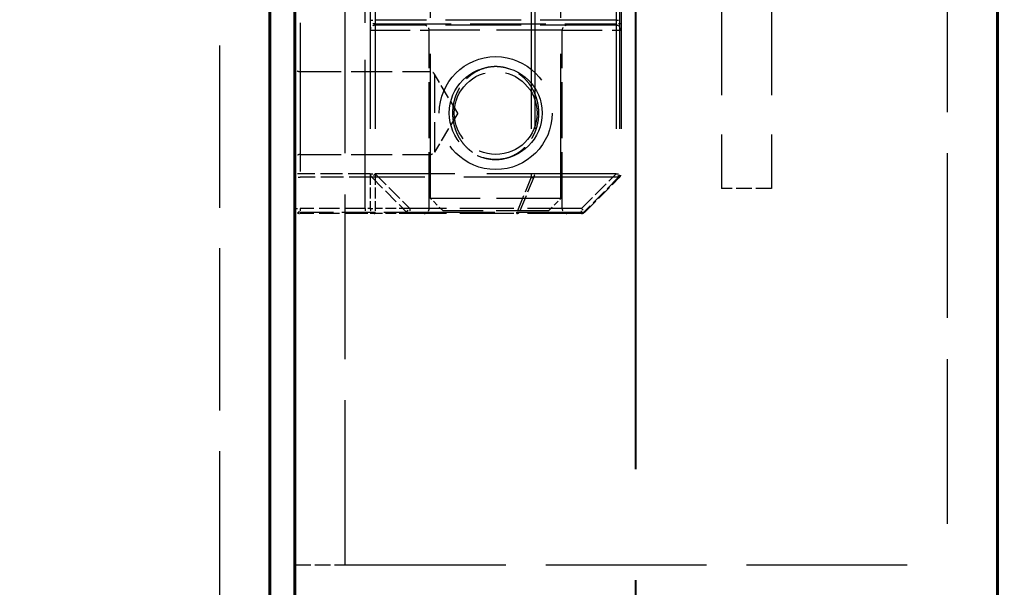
# Model space of a CAD drawing. Header units: millimetres. Extents: x 0 to 2523, y 0 to 1782.
# Drawn here: x 520.73 to 559.71, y 872.34 to 894.96 of the extents above; entities that cross this region are included whole.
import ezdxf

# ---------------------------------------------------------------- set-up
doc = ezdxf.new("R2010")
doc.units = ezdxf.units.MM
doc.header["$LTSCALE"] = 3
for name, pattern in [('CHAIN', [0.3543, 0.2362, -0.0295, 0.0591, -0.0295]), ('DASHED', [0.2067, 0.1654, -0.0413]), ('DOUBLE_DASH_CHAIN', [1.2403, 0.6614, -0.0827, 0.1654, -0.0827, 0.1654, -0.0827])]:
    doc.linetypes.add(name, pattern=pattern)
for name, color, linetype, lineweight in [('가려진 것(ISO)', 2, 'DASHED', 18), ('가려진 좁은 것(ISO)', 2, 'DASHED', 18), ('가시적인 것(ISO)', 3, 'Continuous', 40), ('단면선(ISO)', 7, 'CHAIN', 25), ('치수(ISO)', 2, 'Continuous', 25)]:
    doc.layers.add(name, color=color, linetype=linetype, lineweight=lineweight)
doc.styles.add('치수 텍스트_PSTEK_POSCO', font='isocp.shx')
doc.dimstyles.new('치수_PSTEK_POSCO', dxfattribs={"dimscale": 3, "dimtxt": 2.5, "dimasz": 1.5, "dimexe": 1, "dimexo": 1.5, "dimgap": 1, "dimtad": 1, "dimrnd": 1e-08, "dimdsep": 46, "dimtxsty": '치수 텍스트_PSTEK_POSCO', "dimcen": 0.09, "dimdle": 10, "dimclrd": 7, "dimclre": 7, "dimclrt": 2, "dimadec": 1, "dimazin": 2, "dimtfac": 1, "dimtmove": 0, "dimatfit": 3, "dimfxl": 0, "dimtolj": 1, "dimlwd": -1, "dimlwe": -1, "dimarcsym": 0})

# ---------------------------------------------------------------- blocks, each defined once
blk = doc.blocks.new('2dTransSection1')
at = {"layer": '단면선(ISO)', "linetype": 'DOUBLE_DASH_CHAIN', "ltscale": 5.929404}
blk.add_line((181.767, 270.285), (181.767, 362.515), dxfattribs=at)
blk = doc.blocks.new('*D105')
at = {"layer": 'Defpoints', "color": 0, "transparency": 16777216}
for p in [(311.712, 1293.233), (559.712, 871.233), (311.712, 840.233)]:
    blk.add_point(p, dxfattribs=at)
at = {"layer": '치수(ISO)', "color": 7, "transparency": 16777216}
for p, q in [((559.712, 866.733), (559.712, 837.233)), ((555.212, 840.233), (316.212, 840.233))]:
    blk.add_line(p, q, dxfattribs=at)
for points in [[(316.212, 840.983), (316.212, 839.483), (311.712, 840.233)], [(555.212, 840.983), (555.212, 839.483), (559.712, 840.233)]]:
    blk.add_solid(points, dxfattribs=at)
at = {"layer": '치수(ISO)', "color": 2, "transparency": 16777216, "insert": (412.173, 846.984), "char_height": 7.5, "attachment_point": 4, "style": '치수 텍스트_PSTEK_POSCO'}
blk.add_mtext('\\A1;248', dxfattribs=at)

msp = doc.modelspace()

# ---------------------------------------------------------------- linework, layer by layer
at = {"layer": '가려진 것(ISO)', "ltscale": 13.022854}
msp.add_line((528.7116, 435.233), (528.7116, 1291.233), dxfattribs=at)
at = {"layer": '가려진 것(ISO)', "ltscale": 13.223674}
for p, q in [((533.7116, 873.233), (533.7116, 1078.233)), ((557.7116, 1078.233), (557.7116, 873.233))]:
    msp.add_line(p, q, dxfattribs=at)
at = {"layer": '가려진 것(ISO)', "ltscale": 11.611019}
for p, q in [((537.1116, 887.833), (537.1116, 916.633)), ((542.3116, 887.833), (542.3116, 916.633))]:
    msp.add_line(p, q, dxfattribs=at)
at = {"layer": '가려진 것(ISO)', "ltscale": 14.424725}
for p, q in [((534.7116, 915.6501), (534.7116, 888.8158)), ((544.7116, 915.6501), (544.7116, 888.8158))]:
    msp.add_line(p, q, dxfattribs=at)
at = {"layer": '가려진 것(ISO)', "ltscale": 12.665669}
for p, q in [((548.7116, 898.233), (548.7116, 888.233)), ((550.7116, 898.233), (550.7116, 888.233))]:
    msp.add_line(p, q, dxfattribs=at)
at = {"layer": '가려진 것(ISO)', "ltscale": 6.094929}
msp.add_line((544.5116, 894.733), (534.9116, 894.733), dxfattribs=at)
at = {"layer": '가려진 것(ISO)', "ltscale": 4.507682}
for p, q in [((537.0616, 887.433), (537.0616, 894.533)), ((542.3616, 887.433), (542.3616, 894.533))]:
    msp.add_line(p, q, dxfattribs=at)
at = {"layer": '가려진 것(ISO)', "ltscale": 3.293022}
for p, q in [((531.9116, 892.883), (537.0985, 892.883)), ((531.9116, 889.583), (537.0985, 889.583))]:
    msp.add_line(p, q, dxfattribs=at)
at = {"layer": '가려진 것(ISO)', "ltscale": 1.150204}
for q in [(537.2699, 892.786), (537.2699, 889.68)]:
    msp.add_line((538.2031, 891.233), q, dxfattribs=at)
at = {"layer": '가려진 것(ISO)', "ltscale": 0.877865}
for p, q in [((534.7116, 888.8158), (534.7116, 887.433)), ((536.2945, 887.233), (534.9116, 887.233))]:
    msp.add_line(p, q, dxfattribs=at)
at = {"layer": '가려진 것(ISO)', "ltscale": 1.241531}
msp.add_line((534.7702, 888.6744), (536.1531, 887.2916), dxfattribs=at)
at = {"layer": '가려진 것(ISO)', "ltscale": 1.24153}
msp.add_line((543.2702, 887.2916), (544.6531, 888.6744), dxfattribs=at)
at = {"layer": '가려진 것(ISO)', "ltscale": 1.269698}
for p, q in [((550.7116, 888.233), (548.7116, 888.233)), ((531.7116, 873.233), (533.7116, 873.233))]:
    msp.add_line(p, q, dxfattribs=at)
at = {"layer": '가려진 것(ISO)', "ltscale": 5.185843}
msp.add_line((542.3116, 887.833), (537.1116, 887.833), dxfattribs=at)
at = {"layer": '가려진 것(ISO)', "ltscale": 0.448853}
for p, q in [((537.6117, 887.333), (537.1116, 887.833)), ((541.8116, 887.333), (542.3116, 887.833))]:
    msp.add_line(p, q, dxfattribs=at)
at = {"layer": '가려진 것(ISO)', "ltscale": 1.650637}
msp.add_line((534.5116, 887.233), (531.9116, 887.233), dxfattribs=at)
at = {"layer": '가려진 것(ISO)', "ltscale": 0.398819}
msp.add_line((534.9116, 887.233), (534.5116, 887.233), dxfattribs=at)
at = {"layer": '가려진 것(ISO)', "ltscale": 4.338998}
msp.add_line((543.1288, 887.233), (536.2945, 887.233), dxfattribs=at)
at = {"layer": '가려진 것(ISO)', "ltscale": 4.188524}
msp.add_line((541.8116, 887.333), (537.6117, 887.333), dxfattribs=at)
at = {"layer": '가려진 것(ISO)', "ltscale": 12.901145}
msp.add_line((533.7116, 873.233), (557.7116, 873.233), dxfattribs=at)
at = {"layer": '가려진 것(ISO)', "ltscale": 11.399102}
msp.add_circle((539.7116, 891.233), 2.25, dxfattribs=at)
at = {"layer": '가려진 것(ISO)', "ltscale": 6.582059}
msp.add_circle((539.7116, 891.233), 1.65, dxfattribs=at)
at = {"layer": '가려진 것(ISO)', "ltscale": 0.199359}
for centre, start, end in [((534.9116, 894.533), 90, 180), ((536.8616, 894.533), 0, 90), ((542.5616, 894.533), 90, 180), ((544.5116, 894.533), 0, 90), ((531.9116, 893.083), 180, 270), ((531.9116, 889.383), 90, 180), ((531.9116, 887.433), 180, 270), ((534.9116, 887.433), 180, 270), ((536.8616, 887.433), 270, 0), ((542.5616, 887.433), 180, 270)]:
    msp.add_arc(centre, 0.2, start, end, dxfattribs=at)
at = {"layer": '가려진 것(ISO)', "ltscale": 0.130657}
for centre, start, end in [((537.0985, 892.683), 31, 90), ((537.0985, 889.783), 270, 329)]:
    msp.add_arc(centre, 0.2, start, end, dxfattribs=at)
at = {"layer": '가려진 것(ISO)', "ltscale": 0.09963}
for centre, start, end in [((534.9116, 888.8158), 180, 224.99997), ((544.5116, 888.8158), 315.00002, 0), ((536.2945, 887.433), 225.00001, 270.00002), ((543.1288, 887.433), 269.99998, 314.99999)]:
    msp.add_arc(centre, 0.2, start, end, dxfattribs=at)
at = {"layer": '가려진 좁은 것(ISO)', "ltscale": 11.933559}
for p, q in [((531.9116, 917.033), (531.9116, 887.433)), ((534.5116, 887.433), (534.5116, 917.033))]:
    msp.add_line(p, q, dxfattribs=at)
at = {"layer": '가려진 좁은 것(ISO)', "ltscale": 14.424725}
for p, q in [((534.9116, 915.6501), (534.9116, 888.8158)), ((541.1288, 915.6501), (541.1288, 888.8158)), ((541.2702, 915.6501), (541.2702, 888.8158)), ((544.5116, 915.6501), (544.5116, 888.8158)), ((544.6531, 915.6501), (544.6531, 888.8158))]:
    msp.add_line(p, q, dxfattribs=at)
at = {"layer": '가려진 좁은 것(ISO)', "ltscale": 0.199359}
for p, q in [((534.7116, 894.933), (534.9116, 894.933)), ((534.9116, 894.783), (534.7116, 894.783)), ((544.5116, 894.933), (544.7116, 894.933)), ((544.7116, 894.783), (544.5116, 894.783)), ((531.9116, 888.8158), (531.7116, 888.8158)), ((534.7116, 888.8158), (534.9116, 888.8158)), ((534.9116, 888.8158), (534.7702, 888.6744)), ((544.6531, 888.6744), (544.5116, 888.8158)), ((544.5116, 888.8158), (544.7116, 888.8158)), ((531.7116, 887.433), (531.9116, 887.433)), ((531.9116, 887.433), (531.9116, 887.233)), ((534.7116, 887.433), (534.5116, 887.433)), ((534.5116, 887.433), (534.5116, 887.233)), ((534.7116, 887.433), (534.9116, 887.433)), ((534.9116, 887.433), (534.9116, 887.233)), ((536.1531, 887.2916), (536.2945, 887.433)), ((536.2945, 887.433), (536.2945, 887.233)), ((543.1288, 887.233), (543.1288, 887.433)), ((543.1288, 887.433), (543.2702, 887.2916))]:
    msp.add_line(p, q, dxfattribs=at)
at = {"layer": '가려진 좁은 것(ISO)', "ltscale": 6.094929}
for p, q in [((544.5116, 894.933), (534.9116, 894.933)), ((534.9116, 894.783), (544.5116, 894.783))]:
    msp.add_line(p, q, dxfattribs=at)
at = {"layer": '가려진 좁은 것(ISO)', "ltscale": 3.21311}
for p, q in [((534.7116, 894.533), (537.0616, 894.533)), ((542.3616, 894.533), (544.7116, 894.533))]:
    msp.add_line(p, q, dxfattribs=at)
at = {"layer": '가려진 좁은 것(ISO)', "ltscale": 5.285573}
msp.add_line((542.3616, 894.533), (537.0616, 894.533), dxfattribs=at)
at = {"layer": '가려진 좁은 것(ISO)', "ltscale": 3.290979}
msp.add_line((537.0985, 892.883), (537.0985, 889.583), dxfattribs=at)
at = {"layer": '가려진 좁은 것(ISO)', "ltscale": 3.097519}
msp.add_line((537.2699, 892.786), (537.2699, 889.68), dxfattribs=at)
at = {"layer": '가려진 좁은 것(ISO)', "ltscale": 1.777617}
msp.add_line((534.7116, 888.8158), (531.9116, 888.8158), dxfattribs=at)
at = {"layer": '가려진 좁은 것(ISO)', "ltscale": 0.877865}
for p in [(534.9116, 888.8158), (536.2945, 887.433)]:
    msp.add_line(p, (534.9116, 887.433), dxfattribs=at)
at = {"layer": '가려진 좁은 것(ISO)', "ltscale": 1.24153}
for p, q in [((534.9116, 888.8158), (536.2945, 887.433)), ((543.1288, 887.433), (544.5116, 888.8158))]:
    msp.add_line(p, q, dxfattribs=at)
at = {"layer": '가려진 좁은 것(ISO)', "ltscale": 10.377377}
msp.add_line((544.5116, 888.8158), (534.9116, 888.8158), dxfattribs=at)
at = {"layer": '가려진 좁은 것(ISO)', "ltscale": 0.09963}
for p, q in [((541.1288, 888.8158), (541.1288, 888.6744)), ((540.556, 887.233), (540.556, 887.2916))]:
    msp.add_line(p, q, dxfattribs=at)
at = {"layer": '가려진 좁은 것(ISO)', "ltscale": 1.814808}
msp.add_line((534.7702, 888.6744), (531.9116, 888.6744), dxfattribs=at)
at = {"layer": '가려진 좁은 것(ISO)', "ltscale": 12.517282}
msp.add_line((544.6531, 888.6744), (534.7702, 888.6744), dxfattribs=at)
at = {"layer": '가려진 좁은 것(ISO)', "ltscale": 1.293692}
for p, q in [((541.1288, 888.6744), (540.556, 887.2916)), ((541.2288, 888.6744), (540.656, 887.2916)), ((544.6116, 888.6744), (543.2288, 887.2916))]:
    msp.add_line(p, q, dxfattribs=at)
at = {"layer": '가려진 좁은 것(ISO)', "ltscale": 1.650637}
msp.add_line((534.5116, 887.433), (531.9116, 887.433), dxfattribs=at)
at = {"layer": '가려진 좁은 것(ISO)', "ltscale": 2.692774}
msp.add_line((531.9116, 887.2916), (536.1531, 887.2916), dxfattribs=at)
at = {"layer": '가려진 좁은 것(ISO)', "ltscale": 7.097816}
msp.add_line((536.1531, 887.2916), (543.2702, 887.2916), dxfattribs=at)
at = {"layer": '가려진 좁은 것(ISO)', "ltscale": 4.338999}
msp.add_line((543.1288, 887.433), (536.2945, 887.433), dxfattribs=at)
at = {"layer": '가려진 좁은 것(ISO)', "ltscale": 7.379896}
msp.add_circle((539.7116, 891.233), 1.85, dxfattribs=at)
at = {"layer": '가려진 좁은 것(ISO)', "ltscale": 0.109657}
for centre, major_axis, start_param, end_param in [((537.8616, 891.233), (0.2, 0), 5.4189207, 6.2833653), ((541.5616, 891.233), (-0.2, 0), 5.4188045, 6.2831696)]:
    msp.add_ellipse(centre, major_axis=major_axis, ratio=0.00001, start_param=start_param, end_param=end_param, dxfattribs=at)
at = {"layer": '가려진 좁은 것(ISO)', "ltscale": 0.199359}
for centre in [(531.9116, 888.8158), (531.9116, 887.433)]:
    msp.add_ellipse(centre, major_axis=(-0.2, 0), ratio=0.7071068, start_param=0, end_param=1.5707963, dxfattribs=at)
at = {"layer": '가려진 좁은 것(ISO)', "ltscale": 0.09963}
for centre, major_axis, start_param, end_param in [((541.1288, 888.8158), (0, 0.2), 3.9269908, 4.712389), ((544.5116, 888.8158), (0, -0.2), 0.7853982, 1.5707963), ((540.556, 887.433), (0, -0.2), 0, 0.7853982), ((543.1288, 887.433), (0, -0.2), 0, 0.7853982)]:
    msp.add_ellipse(centre, major_axis=major_axis, ratio=0.7071068, start_param=start_param, end_param=end_param, dxfattribs=at)
at = {"layer": '가려진 좁은 것(ISO)', "ltscale": 0.069489}
for centre, major_axis, ratio, start_param, end_param in [((541.1288, 888.8158), (0.1848, -0.0765), 0.6785983, 4.9864032, 5.5344316), ((544.5116, 888.8158), (0.1414, -0.1414), 0.2810846, 5.7351569, 6.2831853), ((540.556, 887.433), (0.1848, -0.0765), 0.6785983, 4.9864032, 5.5344316), ((543.1288, 887.433), (0.1414, -0.1414), 0.2810846, 5.7351569, 6.2831853)]:
    msp.add_ellipse(centre, major_axis=major_axis, ratio=ratio, start_param=start_param, end_param=end_param, dxfattribs=at)
at = {"layer": '가려진 좁은 것(ISO)', "ltscale": 3.67114}
for points in [[(541.4318, 891.233), (541.4318, 891.2831), (541.4299, 891.3336), (541.426, 891.3848), (541.4221, 891.436), (541.4161, 891.4879), (541.408, 891.5395), (541.4, 891.5911), (541.3898, 891.6424), (541.378, 891.6921), (541.3662, 891.7418), (541.3527, 891.7898), (541.3379, 891.8359), (541.3232, 891.8819), (541.3072, 891.926), (541.2891, 891.9707), (541.271, 892.0154), (541.2508, 892.0608), (541.2273, 892.1079), (541.2038, 892.155), (541.1769, 892.2039), (541.1466, 892.2533), (541.1162, 892.3026), (541.0824, 892.3526), (541.0441, 892.403), (541.0059, 892.4534), (540.9631, 892.5043), (540.9148, 892.5552), (540.8664, 892.6061), (540.8124, 892.657), (540.7514, 892.7067), (540.6905, 892.7565), (540.6226, 892.8052), (540.5455, 892.8511), (540.4684, 892.897), (540.3821, 892.9401), (540.2879, 892.9761), (540.1937, 893.012), (540.0915, 893.0408), (539.9873, 893.0591), (539.8831, 893.0774), (539.7768, 893.0852), (539.671, 893.0825), (539.5651, 893.0798), (539.4597, 893.0665), (539.3577, 893.0434), (539.2556, 893.0202), (539.1571, 892.9872), (539.0678, 892.9485), (538.9785, 892.9099), (538.8984, 892.8656), (538.8267, 892.8194), (538.755, 892.7731), (538.6918, 892.7249), (538.6349, 892.6758), (538.5781, 892.6266), (538.5275, 892.5767), (538.4823, 892.5269), (538.437, 892.4772), (538.3969, 892.4276), (538.3609, 892.3785), (538.3249, 892.3294), (538.293, 892.2809), (538.2644, 892.2329), (538.2358, 892.1849), (538.2104, 892.1375), (538.1882, 892.0921), (538.1661, 892.0467), (538.1471, 892.0034), (538.1298, 891.9599), (538.1125, 891.9163), (538.0969, 891.8726), (538.0825, 891.8267), (538.068, 891.7807), (538.0547, 891.7325), (538.0432, 891.6832), (538.0317, 891.6339), (538.022, 891.5836), (538.0142, 891.533), (538.0065, 891.4824), (538.0008, 891.4316), (537.997, 891.3815), (537.9933, 891.3314), (537.9915, 891.282), (537.9915, 891.233)], [(537.9915, 891.233), (537.9915, 891.1829), (537.9933, 891.1325), (537.9973, 891.0813), (538.0012, 891.0302), (538.0071, 890.9784), (538.0152, 890.9268), (538.0232, 890.8753), (538.0334, 890.824), (538.0452, 890.7744), (538.057, 890.7247), (538.0705, 890.6768), (538.0852, 890.6307), (538.0999, 890.5847), (538.1158, 890.5407), (538.1338, 890.496), (538.1519, 890.4514), (538.1721, 890.406), (538.1955, 890.359), (538.219, 890.3119), (538.2458, 890.2631), (538.2761, 890.2138), (538.3063, 890.1644), (538.3401, 890.1146), (538.3783, 890.0642), (538.4164, 890.0138), (538.459, 889.9629), (538.5073, 889.9121), (538.5555, 889.8612), (538.6094, 889.8104), (538.6702, 889.7606), (538.731, 889.7108), (538.7987, 889.6621), (538.8756, 889.6162), (538.9524, 889.5703), (539.0385, 889.5271), (539.1325, 889.491), (539.2265, 889.4549), (539.3286, 889.4259), (539.4328, 889.4075), (539.537, 889.389), (539.6433, 889.3809), (539.7492, 889.3834), (539.855, 889.3859), (539.9605, 889.3989), (540.0626, 889.4219), (540.1647, 889.4449), (540.2634, 889.4778), (540.3529, 889.5163), (540.4424, 889.5549), (540.5228, 889.5991), (540.5946, 889.6453), (540.6665, 889.6916), (540.7299, 889.7398), (540.7869, 889.789), (540.8439, 889.8381), (540.8946, 889.8881), (540.94, 889.9379), (540.9854, 889.9877), (541.0255, 890.0373), (541.0616, 890.0864), (541.0977, 890.1355), (541.1296, 890.1841), (541.1583, 890.2321), (541.187, 890.2801), (541.2125, 890.3276), (541.2347, 890.373), (541.2569, 890.4185), (541.2759, 890.4619), (541.2932, 890.5055), (541.3105, 890.549), (541.3262, 890.5927), (541.3407, 890.6387), (541.3551, 890.6847), (541.3685, 890.7329), (541.38, 890.7823), (541.3915, 890.8316), (541.4013, 890.882), (541.409, 890.9327), (541.4167, 890.9833), (541.4225, 891.0342), (541.4263, 891.0843), (541.43, 891.1345), (541.4318, 891.1839), (541.4318, 891.233)]]:
    msp.add_open_spline(points, degree=3, knots=[0, 0, 0, 0, 0.0357143, 0.0357143, 0.0357143, 0.0714286, 0.0714286, 0.0714286, 0.1071429, 0.1071429, 0.1071429, 0.1428571, 0.1428571, 0.1428571, 0.1785714, 0.1785714, 0.1785714, 0.2142857, 0.2142857, 0.2142857, 0.25, 0.25, 0.25, 0.2857143, 0.2857143, 0.2857143, 0.3214286, 0.3214286, 0.3214286, 0.3571429, 0.3571429, 0.3571429, 0.3928571, 0.3928571, 0.3928571, 0.4285714, 0.4285714, 0.4285714, 0.4642857, 0.4642857, 0.4642857, 0.5, 0.5, 0.5, 0.5357143, 0.5357143, 0.5357143, 0.5714286, 0.5714286, 0.5714286, 0.6071429, 0.6071429, 0.6071429, 0.6428571, 0.6428571, 0.6428571, 0.6785714, 0.6785714, 0.6785714, 0.7142857, 0.7142857, 0.7142857, 0.75, 0.75, 0.75, 0.7857143, 0.7857143, 0.7857143, 0.8214286, 0.8214286, 0.8214286, 0.8571429, 0.8571429, 0.8571429, 0.8928571, 0.8928571, 0.8928571, 0.9285714, 0.9285714, 0.9285714, 0.9642857, 0.9642857, 0.9642857, 1, 1, 1, 1], dxfattribs=at)
at = {"layer": '가시적인 것(ISO)'}
for p, q in [((530.7116, 433.233), (530.7116, 1293.233)), ((531.7116, 1080.233), (531.7116, 871.233)), ((559.7116, 1080.233), (559.7116, 871.233))]:
    msp.add_line(p, q, dxfattribs=at)

# ---------------------------------------------------------------- block references
at = {"layer": '단면선(ISO)', "xscale": 3, "yscale": 3, "zscale": 3}
msp.add_blockref('2dTransSection1', (0, 0), dxfattribs=at)

# ---------------------------------------------------------------- dimensions: what is measured, and where the dimension line sits
at = {"layer": '치수(ISO)', "color": 7}
dim = msp.add_linear_dim(base=(311.7116, 840.233), p1=(559.7116, 871.233), p2=(311.7116, 1293.233), angle=180, dimstyle='치수_PSTEK_POSCO', override={"dimdec": 2, "dimse2": 1, "dimtp": 0, "dimtm": 0, "dimtdec": 2, "dimtofl": 0, "dimatfit": 1}, dxfattribs=at)
dim.commit()
dim.dimension.update_dxf_attribs({"geometry": '*D105', "text_midpoint": (419.3928, 840.233), "dimtype": 160})

doc.saveas('drawing.dxf')
